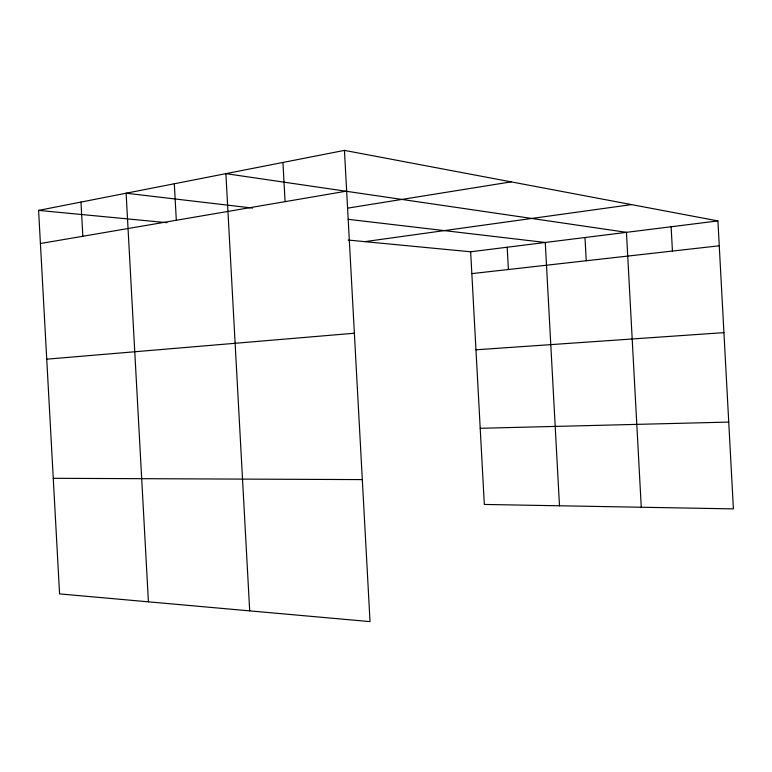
<?xml version="1.0" encoding="UTF-8"?>
<svg xmlns="http://www.w3.org/2000/svg" width="772" height="772" viewBox="0 0 772 772"><rect width="100%" height="100%" fill="white"/><g stroke="black" fill="none" stroke-linecap="round" stroke-linejoin="round"><path stroke-width="1.16" d="M344.447 150.386L370.02 621.614L59.579 593.9L38.6 210.389L344.447 150.386L717.921 220.917L733.4 508.883L484.324 504.444L470.659 251.788L348.162 240.053M40.414 243.527L346.657 191.109M347.583 208.15L511.141 181.864M364.818 241.646L631.525 204.599M470.659 251.788L717.921 220.917M471.837 273.616L719.263 245.795M46.745 359.183L354.367 333.234M475.957 349.803L723.924 332.635M480.203 428.286L728.739 422.081M53.258 478.312L362.319 479.605M38.6 210.389L166.955 222.683M252.56 208.073L126.116 193.222L148.417 601.832M348.268 219.325L545.264 242.476L559.488 505.785M671.129 226.756L672.431 251.064M641.262 507.243L626.449 232.333L225.887 173.642L249.694 610.874M584.983 237.515L586.237 260.753M507.194 247.223L508.391 269.505M282.948 162.448L285.08 201.646M174.318 183.765L176.305 220.261M80.973 202.071L82.836 236.261"/></g></svg>
